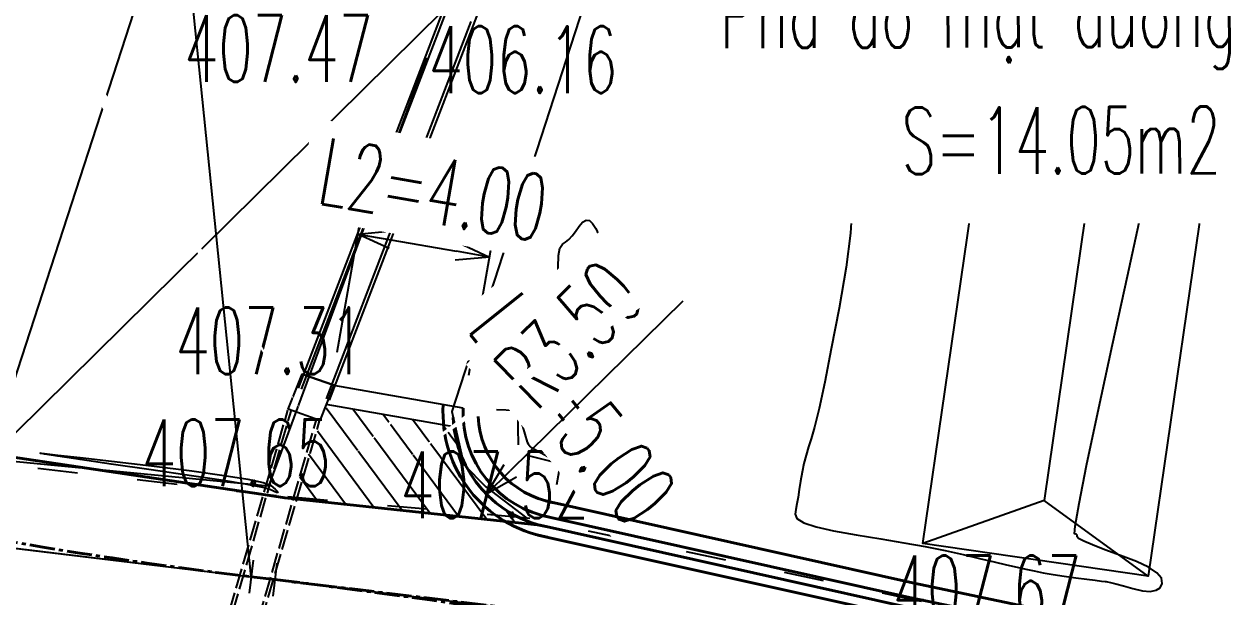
# Model space of a CAD drawing. Header units: centimetres. Extents: x 556321 to 560034, y 1839250 to 1840516.
# Drawn here: x 556662.2 to 556698.32, y 1839357.88 to 1839375.06 of the extents above; entities that cross this region are included whole.
import ezdxf
from ezdxf.enums import TextEntityAlignment as Align

# ---------------------------------------------------------------- set-up
doc = ezdxf.new("R2010")
doc.units = ezdxf.units.CM
doc.header["$MEASUREMENT"] = 0
doc.set_wipeout_variables(frame=1)
for name, pattern in [('ACAD_ISO02W100', [15, 12, -3]), ('ACAD_ISO03W100', [30, 12, -18]), ('CENTER2', [1.125, 0.75, -0.125, 0.125, -0.125])]:
    doc.linetypes.add(name, pattern=pattern)
for name, color, linetype in [('bo via', 23, 'Continuous'), ('bovia', 1, 'Continuous'), ('CAO DO AN', 6, 'Continuous'), ('cao do Hien Trang', 6, 'Continuous'), ('cao do3', 2, 'Continuous'), ('Duong nhua Cu', 33, 'Continuous'), ('H1_DongMuc_Con', 3, 'Continuous'), ('Line1', 40, 'Continuous'), ('pha1', 4, 'Continuous'), ('SH1', 4, 'Continuous'), ('T', 20, 'Continuous'), ('ThongSoTuyen_TuyenPDP', 7, 'Continuous'), ('TUYEN', 7, 'Continuous'), ('vuot', 7, 'Continuous')]:
    doc.layers.add(name, color=color, linetype=linetype)
doc.styles.add('2D', font='vnsimple.shx', dxfattribs={"width": 0.6})
doc.styles.add('CHUSO', font='Vnsimple.shx', dxfattribs={"width": 0.7})
doc.styles.get("Standard").update_dxf_attribs({"font": 'Vnsimple.shx', "width": 0.7, "height": 2})
doc.linetypes.add('ZIGZAG', pattern='A,0.0001,-0.2,[131,ltypeshp.shx,S=0.2,R=0,X=-0.2,Y=0],-0.4,[131,ltypeshp.shx,S=0.2,R=180,X=0.2,Y=0],-0.2', length=0.8001)
doc.dimstyles.new('D1000', dxfattribs={"dimtxt": 2, "dimasz": 1, "dimexe": 0.5, "dimexo": 1, "dimgap": 0.7, "dimtad": 1, "dimzin": 0, "dimdsep": 46, "dimtxsty": '2D', "dimblk": 'OPEN30', "dimcen": 0, "dimdle": 0.7, "dimclrd": 7, "dimclre": 7, "dimclrt": 3, "dimadec": 0, "dimazin": 2, "dimtfac": 0.3478260869565218, "dimtix": 1, "dimtofl": 0, "dimtmove": 0, "dimatfit": 3, "dimldrblk": 'OPEN30', "dimfxl": 0, "dimtolj": 1, "dimtzin": 0, "dimarcsym": 0})
doc.dimstyles.new('D1000 bv', dxfattribs={"dimtxt": 2, "dimasz": 1, "dimexe": 0.5, "dimexo": 1, "dimgap": 0.7, "dimtad": 1, "dimzin": 0, "dimdsep": 46, "dimtxsty": '2D', "dimblk": 'OPEN30', "dimcen": 0, "dimdle": 0.7, "dimclrd": 7, "dimclre": 7, "dimclrt": 3, "dimadec": 0, "dimazin": 2, "dimtfac": 0.3478260869565218, "dimtix": 1, "dimtofl": 0, "dimtmove": 0, "dimatfit": 3, "dimldrblk": 'OPEN30', "dimfxl": 0, "dimtolj": 1, "dimtzin": 0, "dimarcsym": 0})
doc.dimstyles.new('D1000 bv2', dxfattribs={"dimtxt": 2, "dimasz": 1, "dimexe": 0.5, "dimexo": 1, "dimgap": 0.7, "dimtad": 1, "dimzin": 0, "dimdsep": 46, "dimtxsty": '2D', "dimblk": 'OPEN30', "dimcen": 0, "dimdle": 0.7, "dimclrd": 7, "dimclre": 7, "dimclrt": 3, "dimadec": 0, "dimazin": 2, "dimtfac": 0.3478260869565218, "dimtix": 1, "dimtofl": 0, "dimtmove": 0, "dimatfit": 3, "dimldrblk": 'OPEN30', "dimfxl": 0, "dimtolj": 1, "dimtzin": 0, "dimarcsym": 0})

# ---------------------------------------------------------------- blocks, each defined once
blk = doc.blocks.new('_Open30')
at = {"color": 0, "linetype": 'ByBlock', "lineweight": -2}
for p, q in [((-1, 0.26794919), (0, 0)), ((0, 0), (-1, -0.26794919)), ((0, 0), (-1, 0))]:
    blk.add_line(p, q, dxfattribs=at)
blk = doc.blocks.new('*D63')
at = {"layer": 'bo via', "color": 7, "lineweight": -2, "transparency": 16777216}
for p, q in [((556671.5866729765, 1839365.219129159), (556672.2925060673, 1839369.256546965)), ((556673.1914606125, 1839368.591805868), (556675.1652553842, 1839368.246741341)), ((556675.5305878979, 1839364.529642514), (556676.2364209887, 1839368.567060319))]:
    blk.add_line(p, q, dxfattribs=at)
at = {"layer": 'Defpoints', "color": 0, "lineweight": -2, "transparency": 16777216}
for p in [(556671.4144619172, 1839364.234069084, 406.157), (556675.3583768385, 1839363.544582439, 406.157)]:
    blk.add_point(p, dxfattribs=at)
at = {"layer": 'bo via', "color": 7, "lineweight": -2, "transparency": 16777216}
for p, rotation in [((556672.2064005376, 1839368.764016927), 170.0836003305736), ((556676.150315459, 1839368.074530282), 350.0836003305736)]:
    blk.add_blockref('_Open30', p, dxfattribs=dict(at, rotation=rotation))
at = {"layer": 'bo via', "color": 3, "transparency": 16777216, "insert": (556674.4711167992, 1839370.093875732), "char_height": 2, "attachment_point": 5, "rotation": 350.0836003305736, "style": '2D', "bg_fill": 3, "box_fill_scale": 1.25, "bg_fill_color": 256, "bg_fill_true_color": 13158600, "bg_fill_transparency": 0}
blk.add_mtext('\\A1;L2=4.00', dxfattribs=at)
at = {"layer": 'Defpoints', "color": 0, "lineweight": -2, "transparency": 16777216}
blk.add_point((556676.150315459, 1839368.074530282), dxfattribs=at)
blk = doc.blocks.new('*D65')
at = {"layer": 'bo via', "color": 7, "lineweight": -2, "transparency": 16777216}
for p, q in [((556676.3575434537, 1839363.503764846), (556677.4949278085, 1839363.457300832)), ((556678.1715070558, 1839361.247885636), (556678.3702936639, 1839362.3686157))]:
    blk.add_line(p, q, dxfattribs=at)
blk.add_arc((556678.555710006, 1839363.413966142), 1.561666975058097, 215.0071704671535, 222.5954209391532, dxfattribs=at)
for p, rotation in [((556676.9953445012, 1839363.477709629), 106.3339223906907), ((556678.2829704515, 1839361.876300094), 331.268669015616)]:
    blk.add_blockref('_Open30', p, dxfattribs=dict(at, rotation=rotation))
at = {"layer": 'bo via', "color": 3, "transparency": 16777216, "insert": (556678.6635162239, 1839363.500648581), "char_height": 2, "attachment_point": 5, "rotation": 308.80129570387453, "style": '2D', "bg_fill": 3, "box_fill_scale": 1.25, "bg_fill_color": 256, "bg_fill_true_color": 13158600, "bg_fill_transparency": 0}
blk.add_mtext('\\A1;L1A=5.00', dxfattribs=at)
at = {"layer": 'Defpoints', "color": 0, "lineweight": -2, "transparency": 16777216}
for p in [(556675.3583768386, 1839363.544582439, 406.157), (556678.555710006, 1839363.413966142, 406.157), (556677.6053482331, 1839362.174766303), (556677.9968606303, 1839360.263254423, 413.94)]:
    blk.add_point(p, dxfattribs=at)
blk = doc.blocks.new('*D86')
at = {"layer": 'bo via', "color": 7, "lineweight": -2, "transparency": 16777216}
for p, q in [((556642.2619634784, 1839360.066194696), (556641.4080873315, 1839356.007682504)), ((556642.4896057578, 1839356.291086621), (556664.022133993, 1839351.76082741)), ((556665.7516444895, 1839355.124167332), (556664.8977683425, 1839351.06565514))]:
    blk.add_line(p, q, dxfattribs=at)
at = {"layer": 'Defpoints', "color": 0, "lineweight": -2, "transparency": 16777216}
for p in [(556642.4678475551, 1839361.044771084, 427.4431), (556665.9575285661, 1839356.10274372, 427.4431), (556665.0007103808, 1839351.554943334)]:
    blk.add_point(p, dxfattribs=at)
at = {"layer": 'bo via', "color": 7, "lineweight": -2, "transparency": 16777216}
for p, rotation in [((556641.5110293698, 1839356.496970698), 168.118743052706), ((556665.0007103808, 1839351.554943334), 348.118743052706)]:
    blk.add_blockref('_Open30', p, dxfattribs=dict(at, rotation=rotation))
at = {"layer": 'bo via', "color": 3, "transparency": 16777216, "insert": (556653.6058728057, 1839355.689536875), "char_height": 2, "attachment_point": 5, "rotation": 348.118743052706, "style": '2D', "bg_fill": 3, "box_fill_scale": 1.25, "bg_fill_color": 256, "bg_fill_true_color": 13158600, "bg_fill_transparency": 0}
blk.add_mtext('\\A1;L1=24.00', dxfattribs=at)
blk = doc.blocks.new('*D35')
at = {"layer": 'Defpoints', "color": 0, "lineweight": -2, "transparency": 16777216}
for p in [(556676.0620758652, 1839360.957996116, 406.157), (556673.5684417242, 1839358.50202609, 406.157)]:
    blk.add_point(p, dxfattribs=at)
at = {"layer": 'vuot', "color": 7, "lineweight": -2, "transparency": 16777216}
blk.add_line((556681.9450168193, 1839366.752080503), (556676.7745427629, 1839361.659701837), dxfattribs=at)
at = {"layer": 'vuot', "color": 7, "lineweight": -2, "transparency": 16777216, "rotation": 224.5640149940895}
blk.add_blockref('_Open30', (556676.0620758652, 1839360.957996116), dxfattribs=at)
at = {"layer": 'vuot', "color": 3, "transparency": 16777216, "insert": (556678.523113513, 1839365.767937757), "char_height": 2, "attachment_point": 5, "rotation": 44.56401499408956, "style": '2D', "bg_fill": 3, "box_fill_scale": 1.25, "bg_fill_color": 256, "bg_fill_true_color": 13158600, "bg_fill_transparency": 0}
blk.add_mtext('\\A1;R3.50', dxfattribs=at)

msp = doc.modelspace()

# ---------------------------------------------------------------- linework, layer by layer
at = {"layer": 'cao do Hien Trang', "color": 3, "lineweight": -2}
for centre in [(556674.2605918269, 1839374.049938076, 406.063), (556678.1224035898, 1839372.994208987, 406.157), (556670.5389014177, 1839364.56473879, 407.313), (556670.8795277053, 1839363.965199189, 407.507), (556670.1164365576, 1839363.510358667, 407.498), (556675.0185021805, 1839363.441528209, 407.399), (556671.0604226824, 1839363.175055527, 407.198), (556669.5286683603, 1839361.206708836, 407.655), (556676.0436272093, 1839361.181426514, 407.535), (556669.7636288463, 1839360.909975673, 407.556), (556677.2746394011, 1839360.246455935, 407.523), (556693.3827572169, 1839358.989637155, 406.599), (556669.7032743234, 1839358.563386162, 407.646), (556695.8962627517, 1839358.501119065, 406.854), (556693.3589884008, 1839357.965013789, 407.917)]:
    msp.add_circle(centre, 0, dxfattribs=at)
at = {"layer": 'cao do3', "color": 6, "lineweight": -2}
for centre in [(556670.7987243631, 1839373.327425904, 407.4700000000001), (556691.295151904, 1839370.617128501, 406.473)]:
    msp.add_circle(centre, 0, dxfattribs=at)
at = {"layer": 'Duong nhua Cu', "color": 8, "linetype": 'ACAD_ISO03W100', "ltscale": 0.1, "elevation": 428.165}
msp.add_lwpolyline([(556847.5808245963, 1839318.466285993), (556830.2748558321, 1839324.659611847), (556817.6091179873, 1839329.136698494), (556807.0115766113, 1839332.6454756), (556804.3841907291, 1839333.204486717), (556799.4145790725, 1839334.254887108), (556793.9265468335, 1839335.08201838), (556781.7488122529, 1839336.609422872), (556768.1173482297, 1839338.232408268), (556755.4975463564, 1839340.275342108), (556743.1501950722, 1839342.995602071), (556724.9553764537, 1839348.676940683), (556709.2933154269, 1839353.080370074), (556692.0356891102, 1839357.121245463), (556677.2746394011, 1839360.246455935), (556669.7636288463, 1839360.909975673), (556661.1465094588, 1839361.899512666), (556653.7286131824, 1839363.877614745), (556643.3550698452, 1839366.437191199), (556629.1667843582, 1839368.871774314), (556612.523363262, 1839370.765130914)], dxfattribs=at)
at = {"layer": 'H1_DongMuc_Con', "color": 8, "lineweight": -2}
for points, elevation in [([(556693.2919184953, 1839372.730850999), (556693.3562608645, 1839372.472225475), (556692.8818860397, 1839372.540276033), (556692.0444261085, 1839372.712916587), (556690.8438810708, 1839372.990147137), (556689.2802509266, 1839373.371967683), (556687.7425009607, 1839373.699359052), (556686.619596458, 1839373.813302074), (556685.9115374184, 1839373.713796748), (556685.6183238418, 1839373.400843074), (556685.7399557284, 1839372.874441052), (556686.0361048613, 1839372.304627358), (556686.2664430233, 1839371.86143867), (556686.4309702145, 1839371.544874987), (556686.5296864352, 1839371.354936308), (556686.562591685, 1839371.291622635), (556686.5762789719, 1839371.263188425), (556686.6173413034, 1839371.177888136), (556686.6857786796, 1839371.035721768), (556686.7815911005, 1839370.836689321), (556686.904778566, 1839370.580790795), (556687.0032092279, 1839370.191805893), (556687.0247512378, 1839369.593514315), (556686.9694045957, 1839368.785916061), (556686.8371693016, 1839367.769011132), (556686.6280453554, 1839366.542799529), (556686.396650908, 1839365.321306189), (556686.1976041103, 1839364.318556054), (556686.0309049622, 1839363.534549124), (556685.8965534638, 1839362.969285398), (556685.794549615, 1839362.622764877), (556685.7131738948, 1839362.38238735), (556685.6407067821, 1839362.135552605), (556685.5771482771, 1839361.882260644), (556685.5224983795, 1839361.622511466), (556685.4767570896, 1839361.35630507), (556685.4369985813, 1839361.100887011), (556685.4002970285, 1839360.873502842), (556685.3666524314, 1839360.674152562), (556685.3360647899, 1839360.502836172), (556685.3085341041, 1839360.359553673), (556685.3612416739, 1839360.231502844), (556685.5713687994, 1839360.105881465), (556685.9389154804, 1839359.982689537), (556686.4638817171, 1839359.86192706), (556687.1462675092, 1839359.743594035), (556687.8832486144, 1839359.626107266), (556688.5720007902, 1839359.507883559), (556689.2125240362, 1839359.388922916), (556689.8048183528, 1839359.269225336), (556690.3488837399, 1839359.148790818), (556690.8401797625, 1839359.034728851), (556691.2741659855, 1839358.934148923), (556691.650842409, 1839358.847051034), (556691.970209033, 1839358.773435183), (556692.2322658574, 1839358.713301371), (556692.4787667199, 1839358.660323167), (556692.751465458, 1839358.608174141), (556693.0503620717, 1839358.556854291), (556693.375456561, 1839358.506363618), (556693.7267489259, 1839358.456702122), (556694.0547999949, 1839358.412728182), (556694.3101705972, 1839358.379300174), (556694.4928607324, 1839358.356418098), (556694.6028704005, 1839358.344081955), (556694.6401996019, 1839358.342291744), (556694.6728884585, 1839358.336564639), (556694.7689770925, 1839358.312417811), (556694.9284655042, 1839358.26985126), (556695.1513536936, 1839358.208864986), (556695.4376416605, 1839358.12945899), (556695.7271100312, 1839358.064769123), (556695.9595394318, 1839358.047931237), (556696.1349298625, 1839358.078945332), (556696.2532813231, 1839358.157811408), (556696.3145938138, 1839358.284529465), (556696.2909886909, 1839358.438722735), (556696.1545873107, 1839358.600014449), (556695.9053896733, 1839358.768404607), (556695.5433957789, 1839358.94389321), (556695.0686056272, 1839359.126480257), (556694.5915263294, 1839359.297489834), (556694.222664996, 1839359.438246025), (556693.9620216276, 1839359.548748833), (556693.8095962239, 1839359.628998256), (556693.7653887848, 1839359.678994294), (556693.7702948338, 1839359.710689817), (556693.7652098943, 1839359.736037693), (556693.7501339662, 1839359.755037921), (556693.7250670496, 1839359.767690502), (556693.6900091446, 1839359.773995436), (556693.7033548349, 1839360.003717748), (556693.8234987042, 1839360.686622462), (556694.050440753, 1839361.822709578), (556694.384180981, 1839363.411979096), (556694.8247193883, 1839365.454431016), (556695.2713887604, 1839367.504055441), (556695.6235218829, 1839369.114842475), (556695.8811187561, 1839370.286792116), (556696.0441793799, 1839371.019904365), (556696.1127037542, 1839371.314179222), (556696.1318343788, 1839371.381549767), (556696.1467137535, 1839371.43394908), (556696.1573418783, 1839371.471377161), (556696.1637187531, 1839371.493834009), (556696.1658443781, 1839371.501319625), (556696.1658443781, 1839371.501319625)], 407), ([(556678.9417030414, 1839369.123800632), (556679.0454530856, 1839369.181278256), (556679.1457672378, 1839369.167893725), (556679.2426454981, 1839369.083647041), (556679.3360878667, 1839368.928538202), (556679.4167848028, 1839368.747080025), (556679.4754267654, 1839368.583785323), (556679.5120137546, 1839368.438654098), (556679.5265457705, 1839368.311686349), (556679.5190228132, 1839368.202882076), (556679.4819232299, 1839368.056754901), (556679.4077253678, 1839367.817818447), (556679.2964292275, 1839367.486072713), (556679.1480348083, 1839367.061517699), (556678.9625421107, 1839366.544153406), (556678.7720518447, 1839366.100585794), (556678.6086647209, 1839365.89742082), (556678.4723807389, 1839365.934658487), (556678.363199899, 1839366.212298793), (556678.281122201, 1839366.730341739), (556678.228497697, 1839367.309963205), (556678.2076764392, 1839367.77233907), (556678.2186584275, 1839368.117469334), (556678.2614436618, 1839368.345353998), (556678.3360321422, 1839368.45599306), (556678.4283636234, 1839368.519184782), (556678.5243778604, 1839368.604727423), (556678.624074853, 1839368.712620981), (556678.7274546013, 1839368.842865458), (556678.8345171055, 1839368.995460854), (556678.9417030414, 1839369.123800632)], 408), ([(556662.8136999614, 1839362.178704824), (556663.2149227685, 1839362.136334325), (556663.8830335325, 1839362.060804963), (556664.8180322535, 1839361.952116737), (556666.0199189313, 1839361.810269648), (556667.2307750958, 1839361.660380083), (556668.1926822762, 1839361.527564429), (556668.9056404731, 1839361.411822686), (556669.3696496862, 1839361.313154854), (556669.5847099153, 1839361.231560933), (556669.6660858551, 1839361.164558995), (556669.7290421997, 1839361.109667109), (556669.7735789488, 1839361.066885275), (556669.7996961029, 1839361.036213495), (556669.8073936617, 1839361.017651767), (556669.79664513, 1839361.010980969), (556669.7674240128, 1839361.015981975), (556669.7197303099, 1839361.032654788), (556669.6535640216, 1839361.060999407), (556669.5689251476, 1839361.101015831), (556669.3512955116, 1839361.161359932), (556668.8861569369, 1839361.25068758), (556668.1735094236, 1839361.368998775), (556667.2133529718, 1839361.516293519), (556666.0056875813, 1839361.692571809), (556664.8074987946, 1839361.865001647), (556663.8757721542, 1839362.00075103), (556663.2105076602, 1839362.099819961), (556662.8117053125, 1839362.162208437), (556662.6793651112, 1839362.18791646), (556662.8136999614, 1839362.178704824)], 408)]:
    msp.add_lwpolyline(points, dxfattribs=dict(at, elevation=elevation))
at = {"layer": 'SH1'}
for points, elevation in [([(556678.2896589403, 1839381.884799547), (556671.3463535609, 1839363.786108094)], 405.585), ([(556680.7512866972, 1839381.084956023), (556675.0185021805, 1839363.441528209), (556675.3785639396, 1839361.849805423), (556676.0436272093, 1839361.181426514), (556677.2746394011, 1839360.246455935)], 406.157), ([(556661.1366951528, 1839362.017231311), (556666.9923840065, 1839380.036880666)], 406.063), ([(556674.7524762044, 1839375.456515908), (556670.4127018496, 1839364.144290285)], 405.585), ([(556674.8458413756, 1839375.420697689), (556670.5060670208, 1839364.108472066)], 405.585), ([(556675.5927627445, 1839375.134151937), (556671.2529883897, 1839363.821926313)], 405.585), ([(556674.2605918269, 1839374.049938076), (556669.5286683603, 1839361.206708836), (556661.1366951528, 1839362.017231311)], 406.063), ([(556697.9013096339, 1839372.356796132), (556691.1438138667, 1839373.334669372)], 406.854), ([(556671.4828875426, 1839364.229435649), (556670.5389014177, 1839364.56473879)], 407.313), ([(556671.0604226824, 1839363.175055527), (556670.1164365576, 1839363.510358667)], 407.198), ([(556695.8962627517, 1839358.501119065), (556689.1387669845, 1839359.478992304)], 406.854)]:
    msp.add_lwpolyline(points, dxfattribs=dict(at, elevation=elevation))
at = {"layer": 'SH1', "linetype": 'ZIGZAG', "elevation": 405.585}
msp.add_lwpolyline([(556674.7524762044, 1839375.456515908), (556661.1366951528, 1839362.017231311)], dxfattribs=at)
at = {"layer": 'SH1'}
for points, elevation in [([(556697.9013096339, 1839372.356796132), (556695.8962627517, 1839358.501119065), (556689.1387669845, 1839359.478992304), (556691.1438138667, 1839373.334669372)], 406.854), ([(556671.4828875426, 1839364.229435649), (556671.0604226824, 1839363.175055527), (556670.1164365576, 1839363.510358667), (556670.5389014177, 1839364.56473879)], 407.313)]:
    msp.add_lwpolyline(points, close=True, dxfattribs=dict(at, elevation=elevation))
at = {"layer": 'SH1', "color": 8, "elevation": 406.854}
for points in [[(556691.1438138667, 1839373.334669372), (556694.2783636719, 1839371.158226218), (556697.9013096339, 1839372.356796132)], [(556694.2783636719, 1839371.158226218), (556692.7757753662, 1839360.774739173)], [(556695.8962627517, 1839358.501119065), (556692.7757753662, 1839360.774739173), (556689.1387669845, 1839359.478992304)]]:
    msp.add_lwpolyline(points, dxfattribs=at)
at = {"layer": 'T', "color": 1}
msp.add_lwpolyline([(556388.4077285065, 1839317.599261275), (556403.9855829556, 1839332.631404766), (556472.7201804589, 1839349.139786821), (556519.7498159858, 1839361.6644622), (556517.4521892862, 1839368.292349566), (556560.3887066303, 1839375.162093943), (556643.1067222117, 1839363.648420062), (556660.645023606, 1839359.496106346), (556688.3832445671, 1839356.142146459), (556756.2777159817, 1839336.862720629), (556804.0540989705, 1839331.131487818), (556881.3539698052, 1839303.290592971), (557029.1753429447, 1839304.133672492), (557099.4537064454, 1839316.087882114), (557130.4917232865, 1839330.985187393), (557171.2721665474, 1839347.296730436), (557196.2840118997, 1839372.702428997), (557244.8134156673, 1839317.637076192)], dxfattribs=at)
at = {"layer": 'ThongSoTuyen_TuyenPDP', "color": 1, "lineweight": -2}
msp.add_lwpolyline([(556652.4520562583, 1839361.436030937), (556660.6452832911, 1839359.496232054), (556669.0041269432, 1839358.485528447)], dxfattribs=at)
at = {"layer": 'TUYEN', "color": 1, "lineweight": -2}
for p, q in [((556669.0641469206, 1839358.981912978), (556668.944106959, 1839357.989143918)), ((556669.779337752, 1839358.89543619), (556669.65929779, 1839357.902667129))]:
    msp.add_line(p, q, dxfattribs=at)
at = {"layer": 'TUYEN', "color": 3, "linetype": 'CENTER2', "lineweight": 40}
msp.add_lwpolyline([(556388.4077285065, 1839317.599261275), (556396.5373941382, 1839325.444134952, -0.1337544217272436), (556414.049980536, 1839335.048668921), (556472.7203218464, 1839349.139866037), (556519.7499347291, 1839361.664545895), (556517.4523195003, 1839368.292394965), (556543.403352916, 1839372.444512718, -0.07437572337524849), (556577.4262527486, 1839372.790721474), (556636.1062405297, 1839364.622979884, -0.02354763044829058), (556649.9850557025, 1839362.020109091), (556652.4520562583, 1839361.436030937, 0.02804375979525978), (556669.0041269432, 1839358.485528447), (556669.7193177681, 1839358.39905166, -0.03910693002145495), (556706.4684991708, 1839351.006836243), (556738.0834857958, 1839342.029404946, 0.03934266921074781), (556775.0569472782, 1839334.610182836), (556793.8991600143, 1839332.349887568, -0.05663917599311482), (556813.6770284101, 1839327.665882473), (556851.2885984118, 1839314.119431092, 0.08807846508642009)], format="xyb", dxfattribs=at)
msp.add_lwpolyline([(556669.7193177681, 1839358.39905166), (556688.3834381133, 1839356.142292888), (556706.4684991708, 1839351.006836243)], dxfattribs=at)

# ---------------------------------------------------------------- texts
at = {"layer": 'CAO DO AN', "color": 6, "lineweight": -2, "width": 0.6}
for s, p in [('407.65', (556665.7275455415, 1839361.206502395, 820.8235)), ('407.52', (556673.4735165823, 1839360.246249493, 820.6915)), ('407.67', (556688.2345662913, 1839357.121039022, 820.8335))]:
    msp.add_text(s, height=2, dxfattribs=at).set_placement(p)
at = {"layer": 'cao do3', "color": 6, "lineweight": -2, "width": 0.6}
for s, p in [('407.47', (556666.9976015443, 1839373.327219462, 820.6385)), ('406.16', (556674.3212807709, 1839372.994002545, 819.3254999999999)), ('406.47', (556687.4940290852, 1839370.61692206, 819.6415)), ('407.31', (556666.7377785989, 1839364.564532348, 820.4815))]:
    msp.add_text(s, height=2, dxfattribs=at).set_placement(p)

# ---------------------------------------------------------------- next in the draw order: wipeouts: each hides what was drawn before it
at = {"color": 8, "linetype": 'ByBlock'}
msp.add_wipeout([(556670.58842962, 1839363.3427070975), (556663.4230843936, 1839374.9529936651), (556663.9172180468, 1839374.9529936651), (556664.0049455523, 1839374.96074994), (556664.0707535893, 1839374.9771503743), (556664.1242996366, 1839374.9978923409), (556664.183468064, 1839375.0297786742), (556664.2304292815, 1839375.0632517987), (556664.2707714374, 1839375.0994402745), (556664.3230143139, 1839375.1608817182), (556664.3593136227, 1839375.219431036), (556664.3920687183, 1839375.2964151234), (556664.4043093432, 1839375.3401128922), (556664.4145198237, 1839375.4011193693), (556664.4172180467, 1839375.452993665), (556664.4172180467, 1839378.173066147), (556664.4099730571, 1839378.2578747543), (556664.3970272185, 1839378.3137187646), (556664.3764460589, 1839378.3708277028), (556664.3361907582, 1839378.4459431653), (556664.2944179425, 1839378.5012737622), (556664.2430047098, 1839378.552358976), (556664.1574151481, 1839378.6115924886), (556664.0769238035, 1839378.6468741999), (556663.9921313905, 1839378.6674222844), (556663.9172180468, 1839378.6730661467), (556650.5308566084, 1839378.6730661467), (556650.4800555866, 1839378.6704787079), (556650.4132347825, 1839378.6590343616), (556650.3544565107, 1839378.6409154874), (556650.2869545781, 1839378.6095427207), (556650.2319839965, 1839378.5739092107), (556650.1773032178, 1839378.5266195375), (556650.1296445098, 1839378.4714431765), (556650.085889169, 1839378.4011099539), (556650.0511621223, 1839378.3141094022), (556650.0357543597, 1839378.24287849), (556650.0308566084, 1839378.173066147), (556650.0308566084, 1839375.452993665), (556650.0377171542, 1839375.370449865), (556650.0584402906, 1839375.2892169184), (556650.0857630175, 1839375.2251961771), (556650.1249674694, 1839375.161010777), (556650.1773032177, 1839375.0994402745), (556650.260120381, 1839375.0326344194), (556650.3121417466, 1839375.0033673653), (556650.3834180626, 1839374.9752260696), (556650.468034301, 1839374.9569560073), (556650.5308566084, 1839374.9529936651), (556662.9652854406, 1839374.9529936651)], dxfattribs=at).translate(0, 0, -407).dxf.layer = 'vuot'

# ---------------------------------------------------------------- next in the draw order: hatches: boundary and pattern name
at = {"layer": 'vuot'}
h = msp.add_hatch(dxfattribs=at)
h.set_pattern_fill('ANSI31', color=8, scale=4.999999999999999, angle=-98.44814996222703, style=0)
h.set_pattern_definition([(306.551850037773, (-1181862.117841416, 2655633.092866785), (0.5020739027176107, 0.3722187477947708), [])])
h.paths.add_polyline_path([(556677.6650012675, 1839360.029200575, -0.2067322900157069), (556675.4808814798, 1839361.742012335), (556675.3793297227, 1839361.844074579), (556675.3331323459, 1839362.048318594, -0.06951853894041622), (556675.0822405121, 1839362.98383863), (556671.2961526247, 1839363.647512678), (556670.2169009998, 1839360.834466505)])
h.paths.add_polyline_path([(556675.4808814791, 1839361.742012336, -0.02430566600808765), (556675.3331323462, 1839362.048318594), (556675.3793297228, 1839361.844074579)], flags=17)

# ---------------------------------------------------------------- next in the draw order: linework, layer by layer
at = {"layer": 'Line1', "linetype": 'ACAD_ISO02W100', "lineweight": -2, "ltscale": 0.05, "elevation": 407.704}
for points in [[(556667.9325342868, 1839355.982769837), (556670.108230691, 1839363.482023243)], [(556668.0285740725, 1839355.954906608), (556670.2042704768, 1839363.454160014)], [(556668.7968923589, 1839355.732000774), (556670.9725887632, 1839363.23125418)], [(556668.8929321447, 1839355.704137545), (556671.068628549, 1839363.203390951)]]:
    msp.add_lwpolyline(points, dxfattribs=at)
at = {"layer": 'vuot', "color": 3}
msp.add_lwpolyline([(556669.00410776, 1839358.485369826), (556665.7786989794, 1839390.165662706), (556635.4312636981, 1839390.165662706)], dxfattribs=at)

# ---------------------------------------------------------------- next in the draw order: dimensions: what is measured, and where the dimension line sits
at = {"layer": 'bo via'}
dim = msp.add_linear_dim(base=(556676.150315459, 1839368.074530282), p1=(556671.4144619172, 1839364.234069085, 406.157), p2=(556675.3583768386, 1839363.544582439, 406.157), angle=350.08360032072704, dimstyle='D1000 bv2', override={"dimpost": 'L2=<>'}, dxfattribs=at)
dim.commit()
dim.dimension.update_dxf_attribs({"geometry": '*D63', "text_midpoint": (556674.1783579984, 1839368.419273605), "dimtype": 161})
dim = msp.add_aligned_dim(p1=(556642.4678475552, 1839361.044771084, 427.4431), p2=(556665.9575285662, 1839356.10274372, 427.4431), distance=-4.6473637031682005, dimstyle='D1000 bv', override={"dimpost": 'L1=<>'}, dxfattribs=at)
dim.commit()
dim.dimension.update_dxf_attribs({"geometry": '*D86', "text_midpoint": (556653.6058728057, 1839355.689536875)})

# ---------------------------------------------------------------- next in the draw order: dimensions: what is measured, and where the dimension line sits
dim = msp.add_angular_dim_3p(base=(556677.6053482331, 1839362.174766303), center=(556678.5557100059, 1839363.413966142, 406.157), p1=(556675.3583768386, 1839363.544582439, 406.157), p2=(556677.9968606303, 1839360.263254423, 413.94), text='L1A=5.00', dimstyle='D1000 bv', override={"dimpost": 'L1=<>'}, dxfattribs=at)
dim.commit()
dim.dimension.update_dxf_attribs({"geometry": '*D65', "text_midpoint": (556678.6635162238, 1839363.500648581)})

# ---------------------------------------------------------------- next in the draw order: dimensions: what is measured, and where the dimension line sits
at = {"layer": 'vuot'}
dim = msp.add_radius_dim(center=(556673.5684417242, 1839358.50202609, 406.157), mpoint=(556676.0620758652, 1839360.957996116, 406.157), dimstyle='D1000', dxfattribs=at)
dim.commit()
dim.dimension.update_dxf_attribs({"geometry": '*D35', "text_midpoint": (556678.523113513, 1839365.767937757)})

# ---------------------------------------------------------------- next in the draw order: linework, layer by layer
at = {"layer": 'bovia', "color": 6, "lineweight": 40, "elevation": 413.94}
for points in [[(556677.7201067617, 1839360.324991034), (556677.7205552305, 1839360.324942547), (556688.7364601375, 1839357.86552442), (556692.4915991602, 1839357.079096178), (556707.2265866135, 1839353.696050776), (556709.4733022399, 1839353.058020556), (556724.8980824649, 1839348.677637114), (556738.8471497756, 1839344.716331827), (556743.9269857578, 1839343.334482259), (556756.9761238272, 1839340.330311315), (556768.1419692446, 1839338.365949446), (556775.4176941381, 1839337.631014348), (556781.8678594385, 1839336.857123364), (556794.2670157391, 1839335.326334196), (556804.6048721587, 1839333.450168732), (556814.7016050699, 1839330.530098551), (556818.0540024032, 1839329.322597168), (556830.3059650483, 1839324.909557672), (556842.3741080423, 1839320.562728252)], [(556677.5969697435, 1839359.737762565), (556688.6095916843, 1839357.279077395), (556692.3629619936, 1839356.49301957), (556707.07740392, 1839353.114691271), (556709.3093933383, 1839352.480843051), (556724.7341735634, 1839348.10045961), (556738.6864440094, 1839344.138244684), (556743.7808775612, 1839342.752424192), (556756.8567578517, 1839339.742096657), (556768.0597286178, 1839337.771203477), (556775.3518004976, 1839337.034617138), (556781.7953628645, 1839336.261518373), (556794.1766140405, 1839334.732939757), (556804.4675978733, 1839332.865280962), (556814.5164037597, 1839329.959071728), (556817.850675569, 1839328.758098985), (556830.1026382141, 1839324.345059489), (556842.1707812082, 1839319.998230069)]]:
    msp.add_lwpolyline(points, dxfattribs=at)
at = {"layer": 'TUYEN', "color": 1, "lineweight": 40, "elevation": 413.94}
msp.add_lwpolyline([(556677.8273026206, 1839360.762188874), (556688.8316114773, 1839358.305359688), (556692.5880770354, 1839357.518653633), (556707.3384736335, 1839354.132070405), (556709.596233916, 1839353.490903684), (556725.0210141412, 1839349.110520243), (556738.9676791001, 1839345.149897184), (556744.0365669054, 1839343.771025809), (556745.431529686, 1839343.449877651)], dxfattribs=at)

# ---------------------------------------------------------------- next in the draw order: wipeouts: each hides what was drawn before it
at = {"color": 8, "linetype": 'ByBlock'}
msp.add_wipeout([(556681.07303112, 1839380.6729214196), (556680.9242236429, 1839380.6457918764), (556680.7869182033, 1839380.5929964464), (556680.6495679022, 1839380.5067521913), (556680.5538069123, 1839380.4186727912), (556680.494354039, 1839380.3462166628), (556680.398340126, 1839380.1720937602), (556680.3599345166, 1839380.0467405987), (556680.3424510771, 1839379.9154600508), (556680.3445489639, 1839379.805734879), (556680.3445489639, 1839379.805734879), (556680.3414660746, 1839379.8605979963), (556680.3401122863, 1839372.6342091856), (556680.3405451318, 1839372.312632674), (556680.3818398573, 1839372.0859528473), (556680.457458882, 1839371.9239367188), (556680.574202574, 1839371.7756385994), (556680.6709786459, 1839371.6931134004), (556680.8024595344, 1839371.6158884938), (556680.9306593639, 1839371.5690612553), (556680.9306593639, 1839371.5690612553), (556681.1398267664, 1839371.5411762511), (556682.4344132171, 1839371.5408380497), (556671.9676162091, 1839362.0599803634), (556683.5111736697, 1839371.5404551234), (556696.1033299932, 1839371.5356764307), (556696.3290181868, 1839371.5384395185), (556696.543109562, 1839371.5491741726), (556696.7318875169, 1839371.6093607792), (556696.9619005801, 1839371.7697667188), (556697.1453086509, 1839372.0543876276), (556697.1935766907, 1839372.2688896374), (556697.1963869476, 1839372.4273351706), (556697.196439426, 1839372.6282148794), (556697.1978064303, 1839379.9051943468), (556697.0922081053, 1839380.2675086912), (556696.8796189553, 1839380.5089059414), (556696.8796189553, 1839380.5089059414), (556696.8796189553, 1839380.5089059414), (556696.8796189553, 1839380.5089059414), (556696.6844985387, 1839380.6171379501), (556696.5647372843, 1839380.6526642905), (556696.4623970072, 1839380.6676637882), (556696.3830662642, 1839380.6701406185)], dxfattribs=at).dxf.layer = 'vuot'

# ---------------------------------------------------------------- next in the draw order: linework, layer by layer
at = {"layer": 'bovia', "color": 6, "lineweight": 40}
for radius, start in [(3.8, 176.4546776862931), (3.2, 177.6606743159017)]:
    msp.add_arc((556678.5557100059, 1839363.413966142, 406.157), radius, start, 259.8733940789574, dxfattribs=at)
at = {"layer": 'TUYEN', "color": 1, "lineweight": 40, "elevation": 413.94}
msp.add_lwpolyline([(556612.6272226615, 1839370.410849029), (556628.6463418213, 1839368.180791113), (556636.4517699487, 1839367.094179758), (556643.5379667038, 1839365.937037842), (556650.5618436512, 1839364.447637125), (556653.0288321722, 1839363.863508134), (556661.1262165429, 1839362.18445467), (556669.3049744455, 1839360.961845431), (556670.0172959483, 1839360.856047196), (556677.6715939572, 1839360.028487794), (556688.6730259107, 1839357.572300907), (556692.4272805768, 1839356.786057873), (556707.1519952667, 1839353.405371023), (556709.391347789, 1839352.769431803), (556724.8161280141, 1839348.389048362), (556738.7667968924, 1839344.427288256)], dxfattribs=at)
at = {"layer": 'TUYEN', "elevation": 406.157}
for points in [[(556675.3583768386, 1839363.544582439), (556671.4837023626, 1839364.223785081)], [(556675.0822405124, 1839362.98383863), (556671.255635919, 1839363.654614966)]]:
    msp.add_lwpolyline(points, dxfattribs=at)
at = {"layer": 'TUYEN', "color": 1, "lineweight": 40}
for radius in [3.5, 2.75]:
    msp.add_arc((556678.5557100059, 1839363.413966142, 406.157), radius, 182.5242071332046, 259.8733940789574, dxfattribs=at)

# ---------------------------------------------------------------- next in the draw order: texts
at = {"layer": 'vuot', "color": 3, "style": '2D', "width": 0.6}
msp.add_text('S=14.05m2', height=2, rotation=359.9953327796568, dxfattribs=at).set_placement((556688.6125519965, 1839373.027362679, -1.994000000000028), align=Align.CENTER)

# ---------------------------------------------------------------- next in the draw order: wipeouts: each hides what was drawn before it
at = {"color": 8, "linetype": 'ByBlock'}
msp.add_wipeout([(556681.8882779091, 1839377.7913676845), (556681.5925807229, 1839377.7589797403), (556681.3643926481, 1839377.6869169269), (556681.2602669636, 1839377.6384494707), (556681.0441831873, 1839377.4993684317), (556680.9223488526, 1839377.3912667695), (556680.7579584552, 1839377.1924203783), (556680.6684258882, 1839377.040153889), (556680.5999157532, 1839376.8793870914), (556680.5553710377, 1839376.7243312863), (556680.5286009167, 1839376.5569293592), (556680.5286009167, 1839376.5569293592), (556680.5222479365, 1839370.453708274), (556680.561383997, 1839370.1290693479), (556680.6406773394, 1839369.8973534368), (556680.736590433, 1839369.7190969177), (556680.9223488518, 1839369.4877792175), (556681.0974244416, 1839369.3398911082), (556681.3228158804, 1839369.2102089461), (556681.5236964843, 1839369.137228776), (556681.5236964843, 1839369.137228776), (556681.8882779082, 1839369.087678302), (556683.1404810547, 1839369.0876783018), (556673.6343494084, 1839361.995030857), (556684.5729689337, 1839369.0876783014), (556704.406077143, 1839369.0876783016), (556704.690409078, 1839369.117597038), (556704.9387681456, 1839369.1958218801), (556705.1365483108, 1839369.299390399), (556705.3720061997, 1839369.487779218), (556705.5940273824, 1839369.7793106812), (556705.6981842923, 1839370.0104284538), (556705.7488306027, 1839370.2026086298), (556705.7721071155, 1839370.4537082745), (556705.7721071151, 1839376.886044726), (556705.7346285102, 1839376.9298271658), (556705.5803522224, 1839377.123274616), (556705.4791155149, 1839377.2706935757), (556705.3720061998, 1839377.3912667686), (556705.1398300135, 1839377.5775723273), (556705.0107496907, 1839377.6502495427), (556704.8237786384, 1839377.7259388585), (556704.5543138684, 1839377.783300804), (556704.4060771436, 1839377.791367684)], dxfattribs=at).translate(0, 0, 406.854).dxf.layer = 'pha1'

# ---------------------------------------------------------------- next in the draw order: texts
at = {"layer": 'pha1', "color": 3, "style": 'CHUSO', "width": 0.6}
for s, p in [('Ph¸ dì mÆt ®\xadêng BTXM', (556693.2909306248, 1839374.367976098, 432.1215000000013)), ('S=14.05m2', (556693.2909306248, 1839370.573520776, 432.1215000000013))]:
    msp.add_text(s, height=1.999999999999999, rotation=0.1601308852834099, dxfattribs=at).set_placement(p, align=Align.CENTER)

doc.saveas('drawing.dxf')
